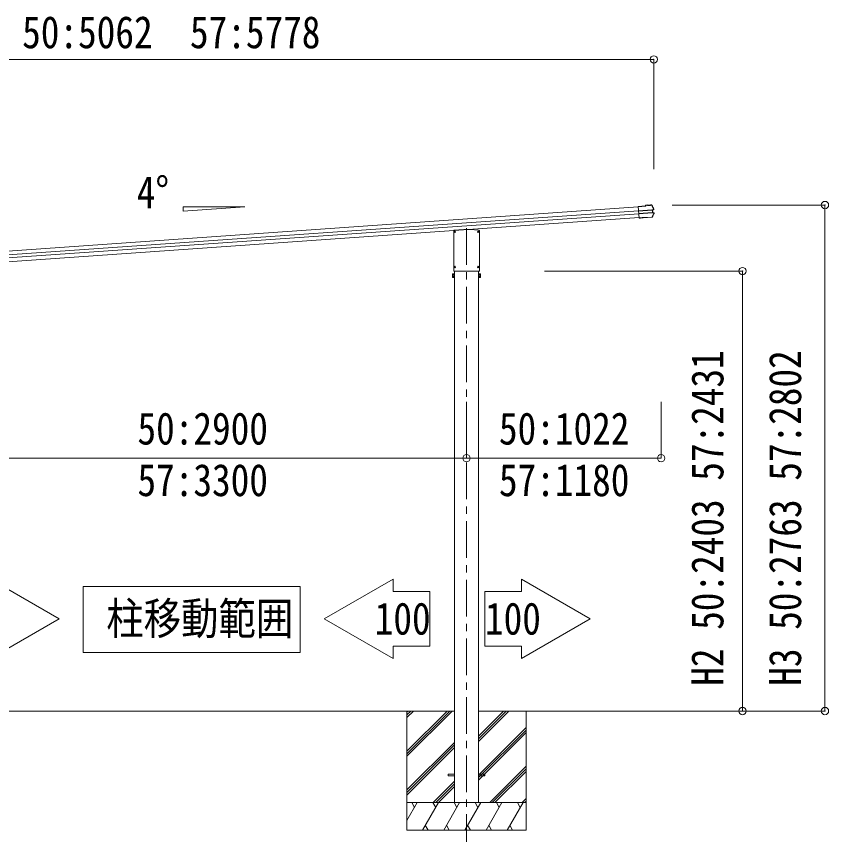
# Model space of a CAD drawing. Units: millimetres at full size, sheet at 1:40; details may follow other scales. Extents: x -11243 to 21331, y -7760 to 7760.
# Drawn here: x 4156 to 8590, y -4903 to -435 of the extents above; entities that cross this region are included whole.
import ezdxf
from ezdxf.enums import TextEntityAlignment as Align

# ---------------------------------------------------------------- set-up
doc = ezdxf.new("R2010")
doc.units = ezdxf.units.MM
doc.header["$LTSCALE"] = 40
doc.header["$PDMODE"] = 32
doc.header["$PDSIZE"] = 40
for name, pattern in [('CHAIN1', [8, 5, -1, 1, -1]), ('DASHED1', [1.8, 1.2, -0.6]), ('USER1', [13, 10, -1, 1, -1]), ('USER2', [15, 10, -1, 1, -1, 1, -1])]:
    doc.linetypes.add(name, pattern=pattern)
for name, color, linetype, lineweight in [('0-0_0', 7, 'Continuous', 9), ('0-1_本体', 5, 'CHAIN1', 9), ('0-3_ELV2', 4, 'Continuous', 9), ('0-6_OTH_LINE', 6, 'Continuous', 9), ('0-7_SHAPE', 4, 'Continuous', 9)]:
    doc.layers.add(name, color=color, linetype=linetype, lineweight=lineweight)
doc.styles.add('ＭＳ ゴシック', font='')
doc.styles.get('ＭＳ ゴシック').set_extended_font_data('MS Gothic')

msp = doc.modelspace()

# ---------------------------------------------------------------- linework, layer by layer
at = {"layer": '0-0_0'}
for p, q in [((6548.76, -4228.3), (3778.84, -4228.3)), ((6288.76, -4447.28), (6507.74, -4228.3)), ((6288.76, -4461.42), (6521.88, -4228.3)), ((6288.76, -4475.56), (6536.02, -4228.3)), ((6288.76, -4263.43), (6323.89, -4228.3)), ((6288.76, -4249.29), (6309.75, -4228.3)), ((6288.76, -4235.15), (6295.61, -4228.3)), ((7671.23, -4228.3), (6678.76, -4228.3)), ((6678.76, -4393.93), (6844.39, -4228.3)), ((6678.76, -4379.79), (6830.25, -4228.3)), ((6678.76, -4365.65), (6816.11, -4228.3)), ((6938.76, -4228.3), (6938.76, -4878.3)), ((6678.76, -4577.78), (6938.76, -4317.78)), ((6678.76, -4591.92), (6938.76, -4331.92)), ((6678.76, -4606.06), (6938.76, -4346.06)), ((6288.76, -4659.41), (6548.76, -4399.41)), ((6288.76, -4673.55), (6548.76, -4413.55)), ((6288.76, -4687.7), (6548.76, -4427.7)), ((6740.37, -4728.3), (6938.76, -4529.91)), ((6754.51, -4728.3), (6938.76, -4544.05)), ((6768.65, -4728.3), (6938.76, -4558.2)), ((6432, -4728.3), (6548.76, -4611.55)), ((6446.14, -4728.3), (6548.76, -4625.69)), ((6460.29, -4728.3), (6548.76, -4639.83)), ((6938.76, -4728.3), (6288.76, -4728.3)), ((6288.76, -4825.55), (6344.91, -4728.3)), ((6329.91, -4754.28), (6314.91, -4728.3)), ((6373.78, -4878.3), (6460.38, -4728.3)), ((6445.38, -4754.28), (6430.38, -4728.3)), ((6489.25, -4878.3), (6575.85, -4728.3)), ((6560.85, -4754.28), (6545.85, -4728.3)), ((6604.72, -4878.3), (6691.32, -4728.3)), ((6676.32, -4754.28), (6661.32, -4728.3)), ((6720.19, -4878.3), (6806.79, -4728.3)), ((6791.79, -4754.28), (6776.79, -4728.3)), ((6835.66, -4878.3), (6922.26, -4728.3)), ((6892.26, -4728.3), (6907.26, -4754.28)), ((6916.64, -4728.3), (6938.76, -4706.18)), ((6930.79, -4728.3), (6938.76, -4720.33)), ((6388.77, -4852.32), (6403.77, -4878.3)), ((6504.25, -4852.32), (6519.25, -4878.3)), ((6619.72, -4852.32), (6634.71, -4878.3)), ((6735.19, -4852.32), (6750.18, -4878.3)), ((6850.66, -4852.32), (6865.65, -4878.3))]:
    msp.add_line(p, q, dxfattribs=at)
at = {"layer": '0-0_0', "linetype": 'USER1'}
msp.add_line((6548.76, -4728.3), (6678.76, -4728.3), dxfattribs=at)
at = {"layer": '0-0_0', "linetype": 'DASHED1'}
msp.add_line((6563.76, -4728.3), (6663.76, -4728.3), dxfattribs=at)
at = {"layer": '0-0_0'}
msp.add_lwpolyline([(6288.76, -4228.3), (6288.76, -4878.3), (6938.76, -4878.3)], dxfattribs=at)
at = {"layer": '0-1_本体'}
msp.add_line((6613.8, -1591.93), (6613.8, -5021.69), dxfattribs=at)
at = {"layer": '0-3_ELV2'}
for p, q in [((7590.44, -1469.82), (7551.13, -1472.57)), ((7555.64, -1537.01), (7551.13, -1472.57)), ((7551.24, -1474.07), (7592.04, -1471.22)), ((7603, -1464.53), (7590.13, -1465.43)), ((7590.13, -1465.43), (7590.44, -1469.82)), ((7603.1, -1466.03), (7591.73, -1466.83)), ((7592.04, -1471.22), (7591.73, -1466.83)), ((7591.73, -1466.83), (7592.31, -1467.41)), ((7592.75, -1471.84), (7592.04, -1471.22)), ((7603.11, -1466.06), (7601.81, -1466.15)), ((7601.81, -1466.15), (7601.94, -1468.12)), ((7601.94, -1468.12), (7618.9, -1466.93)), ((7603.1, -1466.03), (7603, -1464.53)), ((7603, -1464.53), (7603.2, -1465.13)), ((7603.1, -1466.03), (7603.11, -1466.06)), ((7603.11, -1466.06), (7603.14, -1466.53)), ((7617.49, -1465.52), (7603.14, -1466.53)), ((7607.33, -1466.24), (7607.43, -1467.73)), ((7613.42, -1467.31), (7613.31, -1465.82)), ((7617.24, -1464.15), (7617.36, -1463.53)), ((7622.53, -1463.17), (7617.36, -1463.53)), ((7617.49, -1465.52), (7617.46, -1465.06)), ((7618.9, -1466.93), (7618.77, -1464.97)), ((2688.79, -1815.76), (7551.36, -1475.77)), ((2690.21, -1836.07), (7552.78, -1496.08)), ((7553.98, -1513.29), (2691.42, -1853.31)), ((7552.81, -1496.53), (7625.71, -1491.43)), ((7625.8, -1492.66), (7552.89, -1497.76)), ((7626.77, -1506.53), (7553.86, -1511.63)), ((7553.95, -1512.86), (7626.86, -1507.76)), ((7627.21, -1491.32), (7628.12, -1491.26)), ((7627.57, -1492.65), (7628.08, -1492.61)), ((7627.75, -1507.64), (7627.98, -1507.62)), ((7634.03, -1489.68), (7628.12, -1491.26)), ((7628.12, -1491.26), (7629.26, -1507.59)), ((7628.35, -1507.66), (7629.26, -1507.59)), ((7629.04, -1506.26), (7628.52, -1506.29)), ((7628.78, -1492.45), (7629.71, -1492.39)), ((7629.26, -1507.59), (7635.3, -1508.33)), ((7629.75, -1506.32), (7630.68, -1506.25)), ((7555.4, -1533.6), (2692.84, -1873.62)), ((7572.29, -1534.34), (7555.53, -1535.51)), ((7563.09, -1536.09), (7555.61, -1536.62)), ((7572.4, -1535.84), (7555.64, -1537.01)), ((7563.12, -1536.49), (7563.01, -1534.99)), ((7572.29, -1534.34), (7572.47, -1533.96)), ((7572.29, -1534.34), (7572.4, -1535.84)), ((7572.4, -1535.84), (7572.57, -1535.46)), ((7572.47, -1533.96), (7578.45, -1533.54)), ((7572.47, -1533.96), (7572.57, -1535.46)), ((7572.57, -1535.46), (7578.56, -1535.04)), ((7578.45, -1533.54), (7578.68, -1533.9)), ((7625.74, -1530.6), (7578.68, -1533.9)), ((7578.68, -1533.9), (7578.78, -1535.39)), ((7624.92, -1532.17), (7578.78, -1535.39)), ((6543.62, -1604.55), (6543.62, -1825.2)), ((6598.24, -1599.34), (6598.28, -1600.33)), ((6629.36, -1599.34), (6629.32, -1600.33)), ((6682.59, -1603.06), (6629.36, -1599.33)), ((6683.98, -1825.2), (6683.98, -1604.55)), ((6547.56, -1610.72), (6548.66, -1610.7)), ((6547.56, -1611.72), (6548.66, -1611.74)), ((6548.66, -1610.7), (6549.18, -1610.6)), ((6548.66, -1611.74), (6549.18, -1611.84)), ((6549.28, -1610.08), (6549.18, -1610.6)), ((6549.28, -1612.35), (6549.18, -1611.84)), ((6549.3, -1608.97), (6549.28, -1610.08)), ((6549.3, -1613.46), (6549.28, -1612.35)), ((6550.3, -1608.97), (6550.32, -1610.08)), ((6550.3, -1613.46), (6550.32, -1612.35)), ((6550.32, -1610.08), (6550.42, -1610.6)), ((6550.32, -1612.35), (6550.42, -1611.84)), ((6550.94, -1610.7), (6550.42, -1610.6)), ((6550.94, -1611.74), (6550.42, -1611.84)), ((6552.05, -1610.72), (6550.94, -1610.7)), ((6552.05, -1611.72), (6550.94, -1611.74)), ((6675.56, -1610.72), (6676.66, -1610.7)), ((6675.56, -1611.72), (6676.66, -1611.74)), ((6676.66, -1610.7), (6677.18, -1610.6)), ((6676.66, -1611.74), (6677.18, -1611.84)), ((6677.28, -1610.08), (6677.18, -1610.6)), ((6677.28, -1612.35), (6677.18, -1611.84)), ((6677.3, -1608.97), (6677.28, -1610.08)), ((6677.3, -1613.46), (6677.28, -1612.35)), ((6678.3, -1608.97), (6678.32, -1610.08)), ((6678.3, -1613.46), (6678.32, -1612.35)), ((6678.32, -1610.08), (6678.42, -1610.6)), ((6678.32, -1612.35), (6678.42, -1611.84)), ((6678.94, -1610.7), (6678.42, -1610.6)), ((6678.94, -1611.74), (6678.42, -1611.84)), ((6680.05, -1610.72), (6678.94, -1610.7)), ((6680.05, -1611.72), (6678.94, -1611.74)), ((6545.12, -1826.7), (6682.48, -1826.7)), ((6547.56, -1803.22), (6548.66, -1803.2)), ((6547.56, -1804.22), (6548.66, -1804.24)), ((6548.66, -1803.2), (6549.18, -1803.1)), ((6548.66, -1804.24), (6549.18, -1804.34)), ((6548.8, -1826.7), (6548.8, -4728.3)), ((6549.28, -1802.58), (6549.18, -1803.1)), ((6549.28, -1804.85), (6549.18, -1804.34)), ((6549.3, -1801.47), (6549.28, -1802.58)), ((6549.3, -1805.96), (6549.28, -1804.85)), ((6550.3, -1801.47), (6550.32, -1802.58)), ((6550.3, -1805.96), (6550.32, -1804.85)), ((6550.32, -1802.58), (6550.42, -1803.1)), ((6550.32, -1804.85), (6550.42, -1804.34)), ((6550.94, -1803.2), (6550.42, -1803.1)), ((6550.94, -1804.24), (6550.42, -1804.34)), ((6552.05, -1803.22), (6550.94, -1803.2)), ((6552.05, -1804.22), (6550.94, -1804.24)), ((6675.56, -1803.28), (6676.66, -1803.26)), ((6675.56, -1804.28), (6676.66, -1804.29)), ((6676.66, -1803.26), (6677.18, -1803.16)), ((6676.66, -1804.29), (6677.18, -1804.4)), ((6677.28, -1802.64), (6677.18, -1803.16)), ((6677.28, -1804.91), (6677.18, -1804.4)), ((6677.3, -1801.53), (6677.28, -1802.64)), ((6677.3, -1806.02), (6677.28, -1804.91)), ((6678.3, -1801.53), (6678.32, -1802.64)), ((6678.3, -1806.02), (6678.32, -1804.91)), ((6678.32, -1802.64), (6678.42, -1803.16)), ((6678.32, -1804.91), (6678.42, -1804.4)), ((6678.94, -1803.26), (6678.42, -1803.16)), ((6678.94, -1804.29), (6678.42, -1804.4)), ((6678.8, -1826.7), (6678.8, -4728.3)), ((6680.05, -1803.28), (6678.94, -1803.26)), ((6680.05, -1804.28), (6678.94, -1804.29)), ((6537.3, -1842.02), (6538.06, -1840.7)), ((6537.3, -1859.02), (6537.3, -1842.02)), ((6537.3, -1859.02), (6538.06, -1860.33)), ((6544.3, -1840.7), (6538.06, -1840.7)), ((6544.3, -1845.61), (6538.06, -1845.61)), ((6544.3, -1855.42), (6538.06, -1855.42)), ((6544.3, -1860.33), (6538.06, -1860.33)), ((6544.3, -1840.7), (6544.3, -1860.33)), ((6546.8, -1841.19), (6544.3, -1841.19)), ((6544.3, -1859.59), (6546.8, -1859.59)), ((6548.8, -1839.89), (6546.8, -1839.89)), ((6678.8, -1839.89), (6680.8, -1839.89)), ((6680.8, -1841.19), (6683.3, -1841.19)), ((6683.3, -1859.59), (6680.8, -1859.59)), ((6683.3, -1840.7), (6683.3, -1860.33)), ((6683.3, -1840.7), (6689.54, -1840.7)), ((6683.3, -1845.61), (6689.54, -1845.61)), ((6683.3, -1855.42), (6689.54, -1855.42)), ((6683.3, -1860.33), (6689.54, -1860.33)), ((6690.3, -1842.02), (6689.54, -1840.7)), ((6690.3, -1859.02), (6689.54, -1860.33)), ((6690.3, -1859.02), (6690.3, -1842.02)), ((6513.76, -4573.8), (6548.76, -4573.8)), ((6713.76, -4573.8), (6678.76, -4573.8))]:
    msp.add_line(p, q, dxfattribs=at)
at = {"layer": '0-3_ELV2', "linetype": 'USER2'}
for p, q in [((6549.8, -1615.62), (6549.8, -1606.82)), ((6677.8, -1615.62), (6677.8, -1606.82)), ((6545.4, -1611.22), (6554.2, -1611.22)), ((6673.4, -1611.22), (6682.2, -1611.22)), ((6545.4, -1803.72), (6554.2, -1803.72)), ((6549.8, -1808.12), (6549.8, -1799.32)), ((6673.4, -1803.78), (6682.2, -1803.78)), ((6677.8, -1808.18), (6677.8, -1799.38))]:
    msp.add_line(p, q, dxfattribs=at)
at = {"layer": '0-3_ELV2'}
for points in [[(7622.96, -1464.64), (7617.47, -1465.03), (7617.36, -1463.53)], [(7618.77, -1464.97), (7617.46, -1465.06), (7617.47, -1465.03)], [(7624.12, -1465.3), (7629.64, -1476.52), (7634.88, -1487.89)], [(7636.31, -1510.2), (7631.14, -1520.46), (7625.74, -1530.6)], [(7634.42, -1491.12), (7629.71, -1492.39), (7630.68, -1506.25), (7635.49, -1506.84)], [(7578.45, -1533.54), (7578.56, -1535.04), (7578.78, -1535.39)], [(6629.36, -1599.33), (6598.24, -1599.33), (6545.01, -1603.06)], [(6546.8, -1839.89), (6546.8, -1860.89), (6548.8, -1860.89)], [(6680.8, -1839.89), (6680.8, -1860.89), (6678.8, -1860.89)], [(6513.76, -4573.8), (6513.76, -4582.8), (6548.76, -4582.8)], [(6713.76, -4573.8), (6713.76, -4582.8), (6678.76, -4582.8)]]:
    msp.add_lwpolyline(points, dxfattribs=at)
for centre in [(6549.8, -1611.22), (6677.8, -1611.22), (6549.8, -1803.72), (6677.8, -1803.78)]:
    msp.add_circle(centre, 4, dxfattribs=at)
for centre, radius, start, end in [((7622.76, -1466.35), 3.19, 26.86597, 94.02466), ((7623.05, -1465.84), 1.2, 26.89869, 94.02902), ((7177.77, -1691.73), 502, 24.03393, 26.8619), ((7186.7, -1290.32), 502, 331.41438, 333.93986), ((7633.69, -1488.42), 1.3, 285.12702, 24.10936), ((7633.69, -1488.42), 2.8, 285, 24.03393), ((7635.14, -1509.62), 1.3, 333.87402, 82.86161), ((7635.15, -1509.62), 2.8, 333.93986, 83), ((7624.7, -1528.98), 3.19, 273.987, 331.41712), ((6549.8, -1611.22), 2.3, 167.44414, 192.55586), ((6549.8, -1611.22), 2.3, 77.44414, 102.55586), ((6549.8, -1611.22), 2.3, 257.44414, 282.55586), ((6549.8, -1611.22), 2.3, 347.44414, 12.55586), ((6677.8, -1611.22), 2.3, 167.44414, 192.55586), ((6677.8, -1611.22), 2.3, 77.44414, 102.55586), ((6677.8, -1611.22), 2.3, 257.44414, 282.55586), ((6677.8, -1611.22), 2.3, 347.44414, 12.55586), ((6549.8, -1803.72), 2.3, 167.44414, 192.55586), ((6549.8, -1803.72), 2.3, 77.44414, 102.55586), ((6549.8, -1803.72), 2.3, 257.44414, 282.55586), ((6549.8, -1803.72), 2.3, 347.44414, 12.55586), ((6677.8, -1803.78), 2.3, 167.44414, 192.55586), ((6677.8, -1803.78), 2.3, 77.44414, 102.55586), ((6677.8, -1803.78), 2.3, 257.44414, 282.55586), ((6677.8, -1803.78), 2.3, 347.44414, 12.55586), ((6541.64, -1843.15), 4.34, 145.61575, 214.38425), ((6553.54, -1850.52), 16.24, 162.41205, 197.58795), ((6541.64, -1857.88), 4.34, 145.61575, 214.38425), ((6674.06, -1850.52), 16.24, 342.41205, 17.58795), ((6685.96, -1843.15), 4.34, 325.61575, 34.38425), ((6685.96, -1857.88), 4.34, 325.61575, 34.38425)]:
    msp.add_arc(centre, radius, start, end, dxfattribs=at)
for centre, major_axis, ratio, start_param, end_param in [((7592.39, -1468.61), (-0.08, 1.2), 0.052408, 5.1044164, 6.2220988), ((7581.57, -1660.6), (-34.91, 499.28), 0.052408, 5.0964197, 5.1044164), ((7603.42, -1468.32), (-0.22, 3.19), 0.016053, 5.3122341, 6.2220988), ((7617.47, -1467.34), (-0.22, 3.19), 0.016053, 0.0610865, 0.9709512), ((7625.73, -1491.72), (1.5, 0.1), 0.19438, 0.8222243, 1.5707963), ((7625.84, -1493.24), (2.99, 0.21), 0.19438, 0.9410649, 1.5707963), ((7625.73, -1491.72), (1.48, 0.4), 0.014741, 0.0756738, 0.8193583), ((7626.73, -1505.95), (2.99, 0.21), 0.19438, 4.712389, 5.3421204), ((7626.84, -1507.47), (1.5, 0.1), 0.19438, 4.712389, 5.3570179), ((7626.84, -1507.47), (1.52, -0.19), 0.014741, 5.567803, 6.2075115), ((7625.84, -1493.24), (2.95, 0.79), 0.014741, 0.0756738, 0.7041788), ((7626.73, -1505.94), (3.03, -0.37), 0.014741, 5.5790065, 6.2075115), ((6545.12, -1604.55), (1.02, 1.1), 0.998844, 0.8220427, 2.31955), ((6682.48, -1604.55), (-1.02, 1.1), 0.998844, 3.9636353, 5.4611426), ((6545.12, -1825.2), (1.06, -1.06), 0.998765, 3.9288543, 5.4959237), ((6682.48, -1825.2), (1.06, 1.06), 0.998765, 3.9288543, 5.4959237)]:
    msp.add_ellipse(centre, major_axis=major_axis, ratio=ratio, start_param=start_param, end_param=end_param, dxfattribs=at)
at = {"layer": '0-6_OTH_LINE'}
for p, q in [((7635.92, -669.6), (2574.09, -669.6)), ((7635.92, -669.6), (7635.92, -1269.37)), ((8570.46, -1465.07), (7735.92, -1465.07)), ((8570.46, -4228.3), (8570.46, -1465.07)), ((8120.46, -1825.52), (7038.76, -1825.52)), ((8120.46, -4228.3), (8120.46, -1825.52)), ((6613.84, -2847.26), (6613.84, -2538.91)), ((7675.84, -2847.26), (7675.84, -2538.91)), ((2613.89, -2847.26), (6613.84, -2847.26)), ((6613.84, -2847.26), (7675.84, -2847.26)), ((8120.46, -4228.3), (7672.23, -4228.3)), ((8570.46, -4228.3), (7672.23, -4228.3))]:
    msp.add_line(p, q, dxfattribs=at)
at = {"layer": '0-6_OTH_LINE', "color": 7}
for p, q in [((6213.41, -3508.06), (6213.41, -3575.26)), ((6913.68, -3508.06), (6913.68, -3575.26)), ((4521.07, -3909.06), (4521.07, -3549.06)), ((4521.07, -3549.06), (5706.02, -3549.06)), ((5706.02, -3549.06), (5706.02, -3909.06)), ((6213.41, -3874.86), (6413.81, -3874.86)), ((6213.41, -3874.86), (6213.41, -3942.06)), ((6913.68, -3874.86), (6713.28, -3874.86)), ((6913.68, -3874.86), (6913.68, -3942.06)), ((5706.02, -3909.06), (4521.07, -3909.06))]:
    msp.add_line(p, q, dxfattribs=at)
for points in [[(4013.68, -3942.06), (4389.54, -3725.06), (4013.68, -3508.06)], [(6213.41, -3942.06), (5837.55, -3725.06), (6213.41, -3508.06)], [(6913.68, -3942.06), (7289.54, -3725.06), (6913.68, -3508.06)], [(6213.41, -3575.26), (6413.81, -3575.26), (6413.81, -3874.86)], [(6913.68, -3575.26), (6713.28, -3575.26), (6713.28, -3874.86)]]:
    msp.add_lwpolyline(points, dxfattribs=at)
at = {"layer": '0-6_OTH_LINE'}
for p in [(7635.92, -669.6), (8570.46, -1465.07), (8120.46, -1825.52), (6613.84, -2847.26), (7675.84, -2847.26), (8120.46, -4228.3), (8570.46, -4228.3)]:
    msp.add_point(p, dxfattribs=at)
at = {"layer": '0-7_SHAPE'}
for p, q in [((5066.88, -1474.75), (5402.88, -1474.75)), ((5066.88, -1498.25), (5066.88, -1474.75)), ((5402.88, -1474.75), (5066.88, -1498.25))]:
    msp.add_line(p, q, dxfattribs=at)

# ---------------------------------------------------------------- texts
at = {"layer": '0-6_OTH_LINE', "color": 7, "style": 'ＭＳ ゴシック', "width": 0.85}
for s, p in [('50:5062  57:5778', (4187.92, -661.6)), ('50:2900', (4817.48, -2825.92)), ('50:1022', (6790.61, -2825.92)), ('57:3300', (4817.48, -3107.55)), ('57:1180', (6790.61, -3107.55)), ('柱移動範囲', (4647.57, -3863.82)), ('100', (6112.58, -3863.82)), ('100', (6714.51, -3863.82))]:
    msp.add_text(s, height=176, dxfattribs=at).set_placement(p, align=Align.BOTTOM_LEFT)
for s, p in [('H2 50:2403 57:2431', (8068.97, -4090.11)), ('H3 50:2763 57:2802', (8492.99, -4090.11))]:
    msp.add_text(s, height=176, rotation=90, dxfattribs=at).set_placement(p, align=Align.BOTTOM_LEFT)
at = {"layer": '0-7_SHAPE', "color": 7, "style": 'ＭＳ ゴシック', "width": 0.85}
msp.add_text('4°', height=176, dxfattribs=at).set_placement((4813.42, -1535.97), align=Align.BOTTOM_LEFT)

doc.saveas('drawing.dxf')
